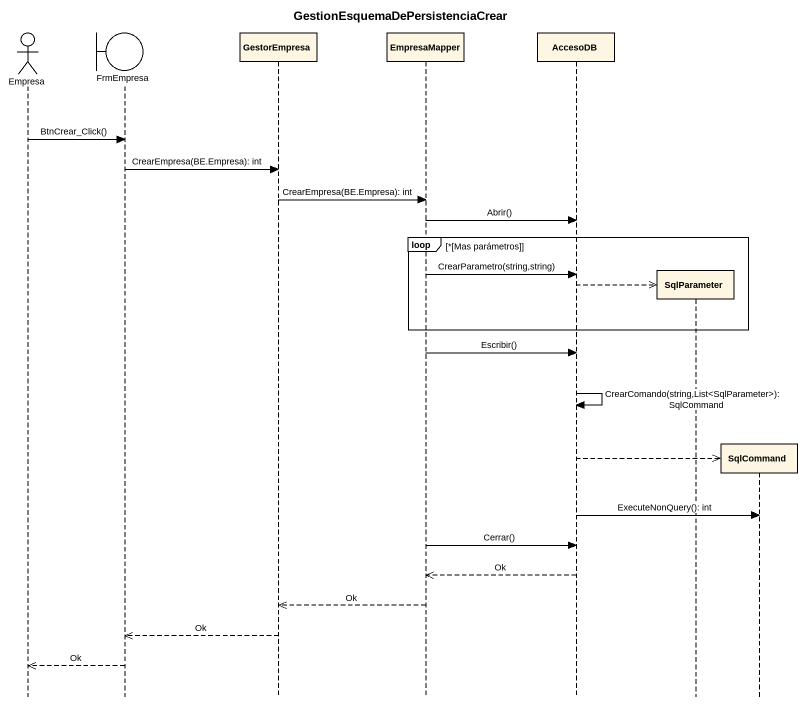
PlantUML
@startuml
title GestionEsquemaDePersistenciaCrear
hide footbox
actor Empresa
boundary FrmEmpresa
participant GestorEmpresa
participant EmpresaMapper
participant AccesoDB
participant SqlParameter
participant SqlCommand

Empresa -> FrmEmpresa : BtnCrear_Click()
FrmEmpresa -> GestorEmpresa : CrearEmpresa(BE.Empresa): int
GestorEmpresa -> EmpresaMapper : CrearEmpresa(BE.Empresa): int
EmpresaMapper -> AccesoDB : Abrir()
loop *[Mas parámetros]
  EmpresaMapper -> AccesoDB : CrearParametro(string,string)
  AccesoDB -->> SqlParameter **
end
EmpresaMapper -> AccesoDB : Escribir()
AccesoDB -> AccesoDB : CrearComando(string,List<SqlParameter>): SqlCommand
AccesoDB -->> SqlCommand **
AccesoDB -> SqlCommand : ExecuteNonQuery(): int
EmpresaMapper -> AccesoDB : Cerrar()
AccesoDB -->> EmpresaMapper : Ok
EmpresaMapper -->> GestorEmpresa : Ok
GestorEmpresa -->> FrmEmpresa : Ok
FrmEmpresa -->> Empresa : Ok
@enduml
